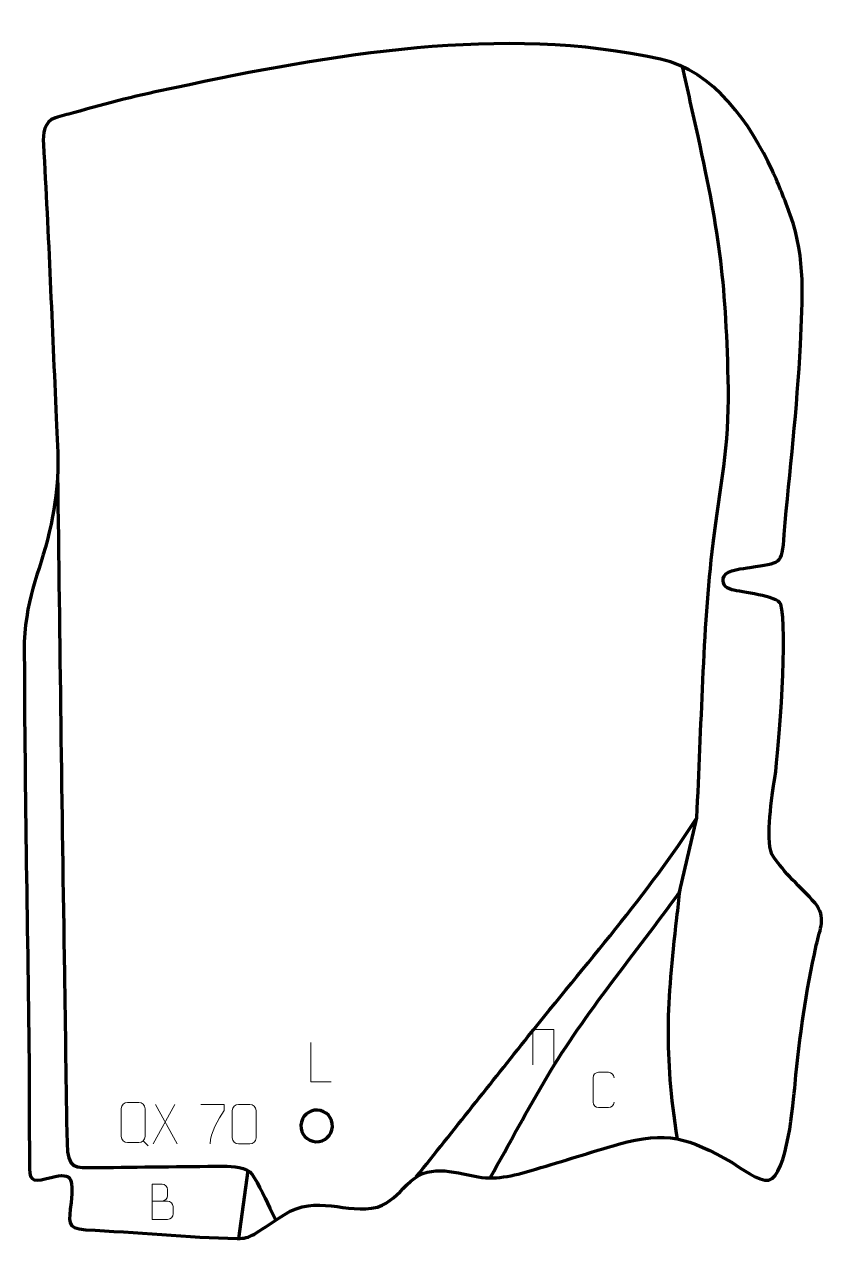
# Model space of a CAD drawing. Header units: millimetres. Extents: x -461 to 47, y -50 to 719.
import ezdxf

# ---------------------------------------------------------------- set-up
doc = ezdxf.new("R2010")
doc.units = ezdxf.units.MM
doc.header["$MEASUREMENT"] = 0
doc.layers.add('layer 2', color=7, linetype='Continuous')
doc.layers.add('layer 3', color=7, linetype='Continuous')

msp = doc.modelspace()

# ---------------------------------------------------------------- linework, layer by layer
at = {"layer": 'layer 2', "color": 142, "lineweight": 158}
for points, knots in [([(-34.7732, 216.8957), (-31.6264, 274.2222), (-31.1285, 333.924), (-24.3833, 390.7614), (-24.3833, 390.7614), (-20.0173, 424.7798), (-14.0583, 453.2156), (-14.7619, 488.0976), (-14.7619, 488.0976), (-16.0506, 554.538), (-20.0156, 585.1054), (-33.9841, 648.2393), (-33.9841, 648.2393), (-37.2309, 662.9137), (-40.4796, 677.5877), (-43.7266, 692.2621)], [0, 0, 0, 0, 0.2, 0.2, 0.2, 0.2, 0.4, 0.4, 0.4, 0.4, 0.6, 0.6, 0.6, 0.6, 1, 1, 1, 1]), ([(-439.432, 433.8519), (-438.059, 328.8473), (-436.8762, 223.839), (-435.0744, 118.8407), (-435.0744, 118.8407), (-434.4608, 82.9315), (-434.2111, 46.8494), (-433.4027, 10.9732), (-433.4027, 10.9732), (-432.8292, -5.5725), (-429.6159, -4.6253), (-414.0305, -4.4885), (-414.0305, -4.4885), (-387.4535, -4.2552), (-360.9035, -3.7479), (-334.3187, -3.6569), (-334.3187, -3.6569), (-328.6672, -3.6384), (-319.7461, -3.8624), (-316.1842, -8.971), (-316.1842, -8.971), (-312.6291, -14.0696), (-306.8123, -26.5689), (-303.73, -32.6589), (-303.73, -32.6589), (-302.8732, -34.3519), (-302.0186, -36.0463), (-301.169, -37.7429)], [0, 0, 0, 0, 0.125, 0.125, 0.125, 0.125, 0.25, 0.25, 0.25, 0.25, 0.375, 0.375, 0.375, 0.375, 0.5, 0.5, 0.5, 0.5, 0.625, 0.625, 0.625, 0.625, 0.75, 0.75, 0.75, 0.75, 1, 1, 1, 1]), ([(-212.3273, -10.4622), (-188.6942, 19.2122), (-165.0611, 48.8867), (-141.428, 78.5612), (-141.428, 78.5612), (-106.0057, 123.0386), (-65.1789, 169.329), (-34.7732, 216.8957)], [0, 0, 0, 0, 0.33333333, 0.33333333, 0.33333333, 0.33333333, 1, 1, 1, 1]), ([(-165.5771, -11.102), (-153.5702, 10.2352), (-141.7704, 32.2908), (-129.3072, 53.2939), (-129.3072, 53.2939), (-105.8322, 92.8541), (-73.1505, 131.8336), (-45.739, 169.7351), (-45.739, 169.7351), (-45.739, 169.7351), (-34.7732, 216.8957), (-34.7732, 216.8957)], [0, 0, 0, 0, 0.25, 0.25, 0.25, 0.25, 0.5, 0.5, 0.5, 0.5, 1, 1, 1, 1]), ([(-46.9865, 13.5343), (-55.5207, 68.8557), (-53.6613, 98.5004), (-47.3526, 153.5524), (-47.3526, 153.5524), (-46.6726, 159.4867), (-46.0092, 165.4213), (-45.3612, 171.3593)], [0, 0, 0, 0, 0.33333333, 0.33333333, 0.33333333, 0.33333333, 1, 1, 1, 1])]:
    msp.add_open_spline(points, degree=3, knots=knots, dxfattribs=at)
at = {"layer": 'layer 2', "color": 250, "lineweight": 9}
for points, knots in [([(-138.4612, 60.4765), (-138.4612, 60.4765), (-138.4612, 82.8268), (-138.4612, 82.8268), (-138.4612, 82.8268), (-138.4612, 82.8268), (-125.3429, 82.8268), (-125.3429, 82.8268), (-125.3429, 82.8268), (-125.3429, 82.8268), (-125.3429, 60.4765), (-125.3429, 60.4765)], [0, 0, 0, 0, 0.25, 0.25, 0.25, 0.25, 0.5, 0.5, 0.5, 0.5, 1, 1, 1, 1]), ([(-266.1859, 49.6498), (-266.1859, 49.6498), (-279.135, 49.6498), (-279.135, 49.6498), (-279.135, 49.6498), (-279.135, 49.6498), (-279.135, 74.6034), (-279.135, 74.6034)], [0, 0, 0, 0, 0.33333333, 0.33333333, 0.33333333, 0.33333333, 1, 1, 1, 1]), ([(-87.1534, 36.8441), (-87.2786, 34.7631), (-88.7808, 33.4379), (-90.7045, 33.4282), (-90.7045, 33.4282), (-92.7931, 33.4285), (-94.8817, 33.4285), (-96.97, 33.4282), (-96.97, 33.4282), (-98.6942, 33.3338), (-100.4606, 35.0217), (-100.4506, 36.8285), (-100.4506, 36.8285), (-100.4502, 41.9967), (-100.4502, 47.1644), (-100.4506, 52.3318), (-100.4506, 52.3318), (-100.4468, 54.2469), (-98.8823, 55.7868), (-96.9544, 55.7747), (-96.9544, 55.7747), (-94.8714, 55.7747), (-92.7879, 55.7747), (-90.7045, 55.7747), (-90.7045, 55.7747), (-88.961, 55.8065), (-87.1773, 54.4706), (-87.1534, 52.2872)], [0, 0, 0, 0, 0.125, 0.125, 0.125, 0.125, 0.25, 0.25, 0.25, 0.25, 0.375, 0.375, 0.375, 0.375, 0.5, 0.5, 0.5, 0.5, 0.625, 0.625, 0.625, 0.625, 0.75, 0.75, 0.75, 0.75, 1, 1, 1, 1]), ([(-395.1307, 36.6974), (-392.7629, 36.6974), (-390.3949, 36.6974), (-388.0269, 36.6974), (-388.0269, 36.6974), (-386.0451, 36.7336), (-384.0178, 35.2151), (-383.9907, 32.7335), (-383.9907, 32.7335), (-383.991, 26.8829), (-383.991, 21.032), (-383.9907, 15.1806), (-383.9907, 15.1806), (-384.1329, 12.8153), (-385.8404, 11.309), (-388.0269, 11.298), (-388.0269, 11.298), (-390.4009, 11.2985), (-392.7747, 11.2985), (-395.1482, 11.298), (-395.1482, 11.298), (-397.1081, 11.1908), (-399.1159, 13.1093), (-399.1044, 15.163), (-399.1044, 15.163), (-399.1041, 21.037), (-399.1041, 26.9108), (-399.1044, 32.7842), (-399.1044, 32.7842), (-399.1001, 34.9608), (-397.3219, 36.7111), (-395.1307, 36.6974)], [0, 0, 0, 0, 0.11111111, 0.11111111, 0.11111111, 0.11111111, 0.22222222, 0.22222222, 0.22222222, 0.22222222, 0.33333333, 0.33333333, 0.33333333, 0.33333333, 0.44444444, 0.44444444, 0.44444444, 0.44444444, 0.55555556, 0.55555556, 0.55555556, 0.55555556, 0.66666667, 0.66666667, 0.66666667, 0.66666667, 0.77777778, 0.77777778, 0.77777778, 0.77777778, 1, 1, 1, 1]), ([(-348.6828, 35.4229), (-348.6828, 35.4229), (-333.8667, 35.4229), (-333.8667, 35.4229), (-333.8667, 35.4229), (-333.867, 34.1733), (-333.867, 32.9237), (-333.8667, 31.6739), (-333.8667, 31.6739), (-337.8611, 25.6768), (-342.7763, 17.8432), (-342.7763, 10.4644)], [0, 0, 0, 0, 0.25, 0.25, 0.25, 0.25, 0.5, 0.5, 0.5, 0.5, 1, 1, 1, 1]), ([(-324.8554, 35.4429), (-322.4893, 35.4429), (-320.1228, 35.4429), (-317.7563, 35.4429), (-317.7563, 35.4429), (-315.7758, 35.4785), (-313.7498, 33.9842), (-313.7227, 31.5421), (-313.7227, 31.5421), (-313.7231, 25.7847), (-313.7231, 20.0269), (-313.7227, 14.2687), (-313.7227, 14.2687), (-313.8648, 11.9411), (-315.5712, 10.4588), (-317.7563, 10.448), (-317.7563, 10.448), (-320.1287, 10.4484), (-322.5011, 10.4484), (-324.8731, 10.448), (-324.8731, 10.448), (-326.8316, 10.3424), (-328.838, 12.2303), (-328.8266, 14.2513), (-328.8266, 14.2513), (-328.8262, 20.0319), (-328.8262, 25.8122), (-328.8266, 31.592), (-328.8266, 31.592), (-328.8223, 33.734), (-327.0452, 35.4565), (-324.8554, 35.4429)], [0, 0, 0, 0, 0.11111111, 0.11111111, 0.11111111, 0.11111111, 0.22222222, 0.22222222, 0.22222222, 0.22222222, 0.33333333, 0.33333333, 0.33333333, 0.33333333, 0.44444444, 0.44444444, 0.44444444, 0.44444444, 0.55555556, 0.55555556, 0.55555556, 0.55555556, 0.66666667, 0.66666667, 0.66666667, 0.66666667, 0.77777778, 0.77777778, 0.77777778, 0.77777778, 1, 1, 1, 1]), ([(-379.5811, -25.7151), (-376.3221, -25.7147), (-373.0627, -25.7147), (-369.803, -25.7151), (-369.803, -25.7151), (-368.0337, -25.7306), (-366.3108, -27.2856), (-366.3108, -29.1214), (-366.3108, -29.1214), (-366.3111, -30.1322), (-366.3111, -32.8635), (-366.3108, -33.8746), (-366.3108, -33.8746), (-366.2949, -35.5387), (-367.6762, -37.3425), (-369.7556, -37.3273), (-369.7556, -37.3273), (-373.0156, -37.327), (-376.2753, -37.327), (-379.5346, -37.3273), (-379.5346, -37.3273), (-379.5346, -29.8769), (-379.5346, -22.4268), (-379.5346, -14.977), (-379.5346, -14.977), (-377.4085, -14.977), (-375.2821, -14.977), (-373.1556, -14.977), (-373.1556, -14.977), (-371.6501, -14.9612), (-369.7721, -16.6724), (-369.7562, -18.4301), (-369.7562, -18.4301), (-369.7566, -20.2807), (-369.7566, -20.4114), (-369.7562, -22.2623), (-369.7562, -22.2623), (-369.7408, -24.1129), (-371.4017, -25.7306), (-373.2021, -25.7151)], [0, 0, 0, 0, 0.09090909, 0.09090909, 0.09090909, 0.09090909, 0.18181818, 0.18181818, 0.18181818, 0.18181818, 0.27272727, 0.27272727, 0.27272727, 0.27272727, 0.36363636, 0.36363636, 0.36363636, 0.36363636, 0.45454545, 0.45454545, 0.45454545, 0.45454545, 0.54545455, 0.54545455, 0.54545455, 0.54545455, 0.63636364, 0.63636364, 0.63636364, 0.63636364, 0.72727273, 0.72727273, 0.72727273, 0.72727273, 0.81818182, 0.81818182, 0.81818182, 0.81818182, 1, 1, 1, 1])]:
    msp.add_open_spline(points, degree=3, knots=knots, dxfattribs=at)
for points in [[(-365.1317, 35.4204), (-365.1317, 35.4204), (-378.8723, 10.5246), (-378.8723, 10.5246)], [(-377.4177, 35.4204), (-377.4177, 35.4204), (-363.6771, 10.4669), (-363.6771, 10.4669)], [(-385.2006, 12.396), (-385.2006, 12.396), (-381.9904, 9.1891), (-381.9904, 9.1891)]]:
    msp.add_open_spline(points, degree=3, dxfattribs=at)
at = {"layer": 'layer 2', "color": 142, "lineweight": 200}
msp.add_open_spline([(-275.8769, 11.8526), (-281.3936, 12.1129), (-285.6548, 16.7961), (-285.3945, 22.3127), (-285.3945, 22.3127), (-285.1343, 27.8294), (-280.4511, 32.0907), (-274.9344, 31.8304), (-274.9344, 31.8304), (-269.4177, 31.5701), (-265.1565, 26.8869), (-265.4168, 21.3703), (-265.4168, 21.3703), (-265.677, 15.8536), (-270.3602, 11.5924), (-275.8769, 11.8526)], degree=3, knots=[0, 0, 0, 0, 0.2, 0.2, 0.2, 0.2, 0.4, 0.4, 0.4, 0.4, 0.6, 0.6, 0.6, 0.6, 1, 1, 1, 1], dxfattribs=at)
at = {"layer": 'layer 2', "color": 142, "lineweight": 158}
msp.add_open_spline([(-318.9501, -6.2784), (-318.9501, -6.2784), (-324.9343, -49.3816), (-324.9343, -49.3816)], degree=3, dxfattribs=at)
at = {"layer": 'layer 3', "color": 242, "lineweight": 158}
msp.add_open_spline([(-429.4284, 662.9758), (-407.3304, 669.4499), (-387.6849, 674.1697), (-365.1736, 678.8812), (-365.1736, 678.8812), (-266.6086, 699.9916), (-157.6321, 719.0662), (-57.6962, 697.0036), (-57.6962, 697.0036), (-23.7943, 689.5192), (-0.5632, 656.0472), (13.081, 626.3746), (13.081, 626.3746), (17.2972, 617.2056), (20.9487, 607.8798), (24.4233, 598.4102), (24.4233, 598.4102), (34.5009, 570.1692), (32.09, 545.4685), (30.8183, 516.222), (30.8183, 516.222), (28.8328, 475.6243), (24.0904, 436.48), (20.5427, 396.1692), (20.5427, 396.1692), (19.2192, 375.9016), (18.2743, 378.8593), (-1.1154, 375.3294), (-1.1154, 375.3294), (-5.2481, 374.5771), (-15.5846, 373.955), (-17.4545, 369.8159), (-17.4545, 369.8159), (-19.3821, 365.5494), (-16.833, 362.358), (-12.6452, 361.1509), (-12.6452, 361.1509), (-6.7969, 359.7488), (16.2932, 357.304), (18.4216, 352.0467), (18.4216, 352.0467), (22.8592, 337.5584), (17.4489, 260.8339), (14.6273, 242.0151), (14.6273, 242.0151), (12.9222, 230.6433), (8.6408, 204.1416), (12.7435, 193.9331), (12.7435, 193.9331), (21.1327, 180.8963), (30.3502, 173.8482), (40.134, 162.8031), (40.134, 162.8031), (47.4924, 153.6938), (43.2529, 146.9317), (40.8926, 136.302), (40.8926, 136.302), (34.1264, 105.6767), (30.4064, 79.4622), (27.4445, 48.2995), (27.4445, 48.2995), (26.3651, 36.9415), (22.6369, -9.5355), (10.763, -12.3906), (10.763, -12.3906), (4.9859, -13.7797), (-7.3258, -4.4532), (-12.3577, -1.3606), (-12.3577, -1.3606), (-39.726, 14.2897), (-54.0436, 18.9645), (-84.3457, 10.2783), (-84.3457, 10.2783), (-101.8315, 5.2661), (-119.2807, -0.3611), (-136.7111, -5.4758), (-136.7111, -5.4758), (-148.413, -8.896), (-160.9357, -12.6742), (-173.1993, -10.422), (-173.1993, -10.422), (-190.2725, -7.2863), (-205.0331, -1.5076), (-218.4174, -15.4708), (-218.4174, -15.4708), (-224.2732, -21.5798), (-228.6773, -26.7205), (-236.903, -29.5128), (-236.903, -29.5128), (-256.6128, -34.2565), (-275.4442, -21.2583), (-295.9203, -34.3437), (-295.9203, -34.3437), (-315.3712, -46.7741), (-316.7818, -49.5342), (-325.7091, -49.3754), (-325.7091, -49.3754), (-356.7787, -48.8221), (-390.0981, -45.2739), (-421.6293, -43.9188), (-421.6293, -43.9188), (-434.5224, -42.7432), (-432.026, -38.6594), (-430.9152, -26.71), (-430.9152, -26.71), (-429.4978, -10.2052), (-429.9872, -6.9563), (-446.3738, -11.4403), (-446.3738, -11.4403), (-456.575, -14.2317), (-457.1745, -12.0245), (-457.2495, -1.7733), (-457.2495, -1.7733), (-457.3825, 20.0425), (-457.2242, 41.7187), (-457.4718, 63.5816), (-457.4718, 63.5816), (-458.4732, 151.6759), (-460.3963, 240.137), (-460.5032, 328.1919), (-460.5032, 328.1919), (-459.2795, 358.5304), (-449.4032, 374.7719), (-443.5074, 402.7267), (-443.5074, 402.7267), (-438.0167, 428.7599), (-438.9725, 444.0512), (-440.2795, 470.045), (-440.2795, 470.045), (-442.8602, 527.6178), (-445.1146, 585.5073), (-448.3776, 643.0173), (-448.3776, 643.0173), (-448.7804, 650.115), (-448.1548, 657.2455), (-440.6813, 659.9071), (-440.6813, 659.9071), (-437.3709, 661.0861), (-432.9365, 661.9935), (-429.4284, 662.9758)], degree=3, knots=[0, 0, 0, 0, 0.02777778, 0.02777778, 0.02777778, 0.02777778, 0.05555556, 0.05555556, 0.05555556, 0.05555556, 0.08333333, 0.08333333, 0.08333333, 0.08333333, 0.11111111, 0.11111111, 0.11111111, 0.11111111, 0.13888889, 0.13888889, 0.13888889, 0.13888889, 0.16666667, 0.16666667, 0.16666667, 0.16666667, 0.19444444, 0.19444444, 0.19444444, 0.19444444, 0.22222222, 0.22222222, 0.22222222, 0.22222222, 0.25, 0.25, 0.25, 0.25, 0.27777778, 0.27777778, 0.27777778, 0.27777778, 0.30555556, 0.30555556, 0.30555556, 0.30555556, 0.33333333, 0.33333333, 0.33333333, 0.33333333, 0.36111111, 0.36111111, 0.36111111, 0.36111111, 0.38888889, 0.38888889, 0.38888889, 0.38888889, 0.41666667, 0.41666667, 0.41666667, 0.41666667, 0.44444444, 0.44444444, 0.44444444, 0.44444444, 0.47222222, 0.47222222, 0.47222222, 0.47222222, 0.5, 0.5, 0.5, 0.5, 0.52777778, 0.52777778, 0.52777778, 0.52777778, 0.55555556, 0.55555556, 0.55555556, 0.55555556, 0.58333333, 0.58333333, 0.58333333, 0.58333333, 0.61111111, 0.61111111, 0.61111111, 0.61111111, 0.63888889, 0.63888889, 0.63888889, 0.63888889, 0.66666667, 0.66666667, 0.66666667, 0.66666667, 0.69444444, 0.69444444, 0.69444444, 0.69444444, 0.72222222, 0.72222222, 0.72222222, 0.72222222, 0.75, 0.75, 0.75, 0.75, 0.77777778, 0.77777778, 0.77777778, 0.77777778, 0.80555556, 0.80555556, 0.80555556, 0.80555556, 0.83333333, 0.83333333, 0.83333333, 0.83333333, 0.86111111, 0.86111111, 0.86111111, 0.86111111, 0.88888889, 0.88888889, 0.88888889, 0.88888889, 0.91666667, 0.91666667, 0.91666667, 0.91666667, 0.94444444, 0.94444444, 0.94444444, 0.94444444, 1, 1, 1, 1], dxfattribs=at)

doc.saveas('drawing.dxf')
